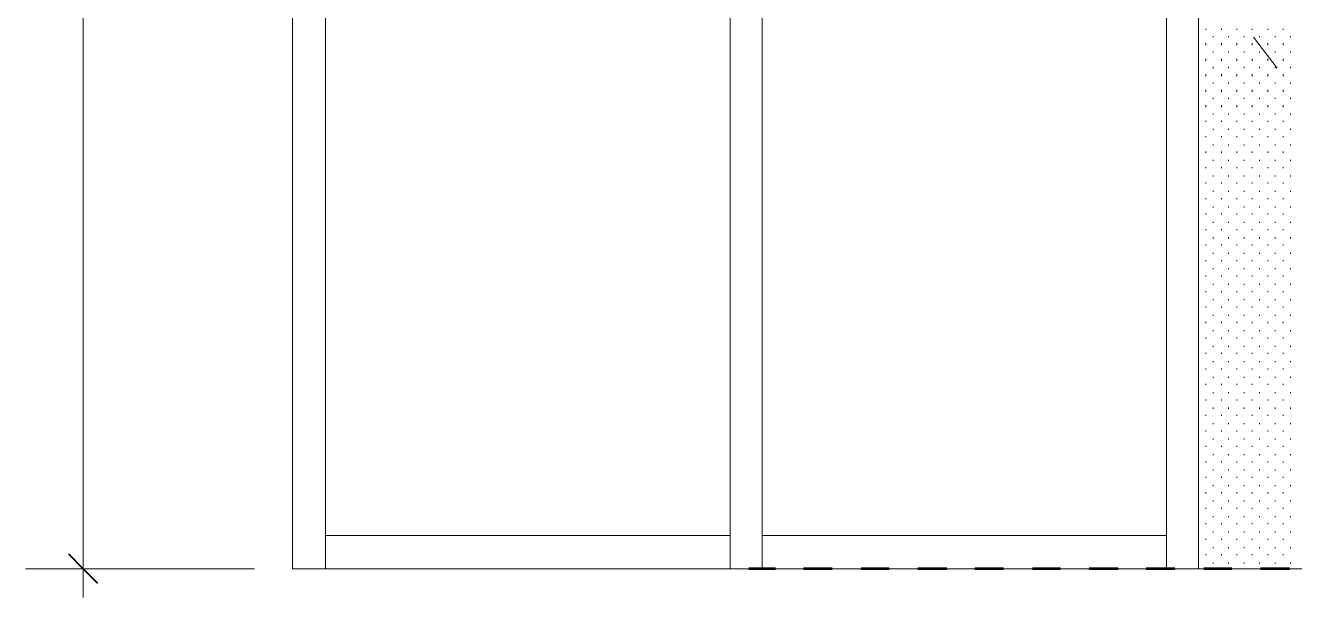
# Model space of a CAD drawing. Header units: inches. Extents: x -6061 to 13621, y -296 to 7483.
# Drawn here: x -5933.8 to -5835.3, y 284.6 to 329 of the extents above; entities that cross this region are included whole.
import ezdxf

# ---------------------------------------------------------------- set-up
doc = ezdxf.new("R2010")
doc.units = ezdxf.units.IN
doc.header["$MEASUREMENT"] = 0
doc.layers.get('0').update_dxf_attribs({"linetype": 'CONTINUOUS'})

msp = doc.modelspace()

# ---------------------------------------------------------------- linework, layer by layer
at = {"color": 7, "linetype": 'Continuous', "lineweight": 9, "true_color": 0x000007}
for p, q in [((-5929.34981, 284.61041), (-5929.34981, 382.88145)), ((-5913.09144, 382.88145), (-5913.09144, 286.85294)), ((-5910.52854, 382.88145), (-5910.52854, 286.85294)), ((-5879.13307, 382.88145), (-5879.13307, 286.85294)), ((-5876.65026, 382.88145), (-5876.65026, 286.85294)), ((-5845.25479, 382.88145), (-5845.25479, 286.85294)), ((-5842.77198, 382.88145), (-5842.77198, 286.85294)), ((-5910.52854, 380.39864), (-5910.52854, 289.41584)), ((-5879.13307, 289.41584), (-5879.13307, 380.39864)), ((-5876.65026, 380.39864), (-5876.65026, 289.41584)), ((-5845.25479, 289.41584), (-5845.25479, 380.39864)), ((-5842.77198, 380.39864), (-5842.77198, 286.85294)), ((-5836.6851, 325.69683), (-5838.52719, 328.09955)), ((-5910.52854, 289.41584), (-5879.13307, 289.41584)), ((-5910.52854, 286.85294), (-5910.52854, 289.41584)), ((-5910.52854, 289.41584), (-5879.13307, 289.41584)), ((-5879.13307, 289.41584), (-5879.13307, 286.85294)), ((-5876.65026, 289.41584), (-5845.25479, 289.41584)), ((-5876.65026, 286.85294), (-5876.65026, 289.41584)), ((-5876.65026, 289.41584), (-5845.25479, 289.41584)), ((-5845.25479, 289.41584), (-5845.25479, 286.85294)), ((-5929.34981, 286.85294), (-5933.83488, 286.85294)), ((-5929.34981, 286.85294), (-5916.05479, 286.85294)), ((-5913.09144, 286.85294), (-5910.52854, 286.85294)), ((-5910.52854, 286.85294), (-5913.09144, 286.85294)), ((-5879.13307, 286.85294), (-5910.52854, 286.85294)), ((-5910.52854, 286.85294), (-5879.13307, 286.85294)), ((-5879.13307, 286.85294), (-5876.65026, 286.85294)), ((-5876.65026, 286.85294), (-5879.13307, 286.85294)), ((-5845.25479, 286.85294), (-5876.65026, 286.85294)), ((-5876.65026, 286.85294), (-5845.25479, 286.85294)), ((-5845.25479, 286.85294), (-5842.77198, 286.85294)), ((-5842.77198, 286.85294), (-5845.25479, 286.85294)), ((-5842.77198, 286.85294), (-5806.73126, 286.85294)), ((-5806.73126, 286.85294), (-5842.77198, 286.85294))]:
    msp.add_line(p, q, dxfattribs=at)
at = {"color": 7, "linetype": 'Continuous', "lineweight": 18, "true_color": 0x000007}
for p in [(-5913.09144, 382.88145), (-5913.09144, 286.85294)]:
    msp.add_line(p, (-5913.09144, 286.85294), dxfattribs=at)
at = {"color": 7, "linetype": 'Continuous', "lineweight": 9, "true_color": 0xffffff}
for p, q in [((-5842.21135, 328.66018), (-5842.21135, 328.74027)), ((-5841.65071, 328.09955), (-5841.65071, 328.17964)), ((-5841.00999, 328.66018), (-5841.00999, 328.74027)), ((-5840.44936, 328.09955), (-5840.44936, 328.17964)), ((-5839.80863, 328.66018), (-5839.80863, 328.74027)), ((-5839.248, 328.09955), (-5839.248, 328.17964)), ((-5838.60728, 328.66018), (-5838.60728, 328.74027)), ((-5838.04664, 328.09955), (-5838.04664, 328.17964)), ((-5837.40592, 328.66018), (-5837.40592, 328.74027)), ((-5836.84528, 328.09955), (-5836.84528, 328.17964)), ((-5836.20456, 328.66018), (-5836.20456, 328.74027)), ((-5835.64393, 328.09955), (-5835.64393, 328.17964)), ((-5842.21135, 327.45882), (-5842.21135, 327.619)), ((-5841.00999, 327.45882), (-5841.00999, 327.619)), ((-5839.80863, 327.45882), (-5839.80863, 327.619)), ((-5838.60728, 327.45882), (-5838.60728, 327.619)), ((-5837.40592, 327.45882), (-5837.40592, 327.619)), ((-5836.20456, 327.45882), (-5836.20456, 327.619)), ((-5842.21135, 326.25747), (-5842.21135, 326.41765)), ((-5841.65071, 326.89819), (-5841.65071, 326.97828)), ((-5841.00999, 326.25747), (-5841.00999, 326.41765)), ((-5840.44936, 326.89819), (-5840.44936, 326.97828)), ((-5839.80863, 326.25747), (-5839.80863, 326.41765)), ((-5839.248, 326.89819), (-5839.248, 326.97828)), ((-5838.60728, 326.25747), (-5838.60728, 326.41765)), ((-5838.04664, 326.89819), (-5838.04664, 326.97828)), ((-5837.40592, 326.25747), (-5837.40592, 326.41765)), ((-5836.84528, 326.89819), (-5836.84528, 326.97828)), ((-5836.20456, 326.25747), (-5836.20456, 326.41765)), ((-5835.64393, 326.89819), (-5835.64393, 326.97828)), ((-5842.21135, 325.05611), (-5842.21135, 325.21629)), ((-5841.65071, 325.69683), (-5841.65071, 325.77692)), ((-5841.00999, 325.05611), (-5841.00999, 325.21629)), ((-5840.44936, 325.69683), (-5840.44936, 325.77692)), ((-5839.80863, 325.05611), (-5839.80863, 325.21629)), ((-5839.248, 325.69683), (-5839.248, 325.77692)), ((-5838.60728, 325.05611), (-5838.60728, 325.21629)), ((-5838.04664, 325.69683), (-5838.04664, 325.77692)), ((-5837.40592, 325.05611), (-5837.40592, 325.21629)), ((-5836.84528, 325.69683), (-5836.84528, 325.77692)), ((-5836.20456, 325.05611), (-5836.20456, 325.21629)), ((-5835.64393, 325.69683), (-5835.64393, 325.77692)), ((-5841.65071, 324.49547), (-5841.65071, 324.57557)), ((-5840.44936, 324.49547), (-5840.44936, 324.57557)), ((-5839.248, 324.49547), (-5839.248, 324.57557)), ((-5838.04664, 324.49547), (-5838.04664, 324.57557)), ((-5836.84528, 324.49547), (-5836.84528, 324.57557)), ((-5835.64393, 324.49547), (-5835.64393, 324.57557)), ((-5842.21135, 323.85475), (-5842.21135, 324.01493)), ((-5841.65071, 323.29412), (-5841.65071, 323.37421)), ((-5841.00999, 323.85475), (-5841.00999, 324.01493)), ((-5840.44936, 323.29412), (-5840.44936, 323.37421)), ((-5839.80863, 323.85475), (-5839.80863, 324.01493)), ((-5839.248, 323.29412), (-5839.248, 323.37421)), ((-5838.60728, 323.85475), (-5838.60728, 324.01493)), ((-5838.04664, 323.29412), (-5838.04664, 323.37421)), ((-5837.40592, 323.85475), (-5837.40592, 324.01493)), ((-5836.84528, 323.29412), (-5836.84528, 323.37421)), ((-5836.20456, 323.85475), (-5836.20456, 324.01493)), ((-5835.64393, 323.29412), (-5835.64393, 323.37421)), ((-5842.21135, 322.65339), (-5842.21135, 322.81357)), ((-5841.65071, 322.09276), (-5841.65071, 322.17285)), ((-5841.00999, 322.65339), (-5841.00999, 322.81357)), ((-5840.44936, 322.09276), (-5840.44936, 322.17285)), ((-5839.80863, 322.65339), (-5839.80863, 322.81357)), ((-5839.248, 322.09276), (-5839.248, 322.17285)), ((-5838.60728, 322.65339), (-5838.60728, 322.81357)), ((-5838.04664, 322.09276), (-5838.04664, 322.17285)), ((-5837.40592, 322.65339), (-5837.40592, 322.81357)), ((-5836.84528, 322.09276), (-5836.84528, 322.17285)), ((-5836.20456, 322.65339), (-5836.20456, 322.81357)), ((-5835.64393, 322.09276), (-5835.64393, 322.17285)), ((-5842.21135, 321.53213), (-5842.21135, 321.61222)), ((-5841.00999, 321.53213), (-5841.00999, 321.61222)), ((-5839.80863, 321.53213), (-5839.80863, 321.61222)), ((-5838.60728, 321.53213), (-5838.60728, 321.61222)), ((-5837.40592, 321.53213), (-5837.40592, 321.61222)), ((-5836.20456, 321.53213), (-5836.20456, 321.61222)), ((-5842.21135, 320.33077), (-5842.21135, 320.41086)), ((-5841.65071, 320.8914), (-5841.65071, 320.97149)), ((-5841.00999, 320.33077), (-5841.00999, 320.41086)), ((-5840.44936, 320.8914), (-5840.44936, 320.97149)), ((-5839.80863, 320.33077), (-5839.80863, 320.41086)), ((-5839.248, 320.8914), (-5839.248, 320.97149)), ((-5838.60728, 320.33077), (-5838.60728, 320.41086)), ((-5838.04664, 320.8914), (-5838.04664, 320.97149)), ((-5837.40592, 320.33077), (-5837.40592, 320.41086)), ((-5836.84528, 320.8914), (-5836.84528, 320.97149)), ((-5836.20456, 320.33077), (-5836.20456, 320.41086)), ((-5835.64393, 320.8914), (-5835.64393, 320.97149)), ((-5842.21135, 319.12941), (-5842.21135, 319.2095)), ((-5841.65071, 319.69005), (-5841.65071, 319.77014)), ((-5841.00999, 319.12941), (-5841.00999, 319.2095)), ((-5840.44936, 319.69005), (-5840.44936, 319.77014)), ((-5839.80863, 319.12941), (-5839.80863, 319.2095)), ((-5839.248, 319.69005), (-5839.248, 319.77014)), ((-5838.60728, 319.12941), (-5838.60728, 319.2095)), ((-5838.04664, 319.69005), (-5838.04664, 319.77014)), ((-5837.40592, 319.12941), (-5837.40592, 319.2095)), ((-5836.84528, 319.69005), (-5836.84528, 319.77014)), ((-5836.20456, 319.12941), (-5836.20456, 319.2095)), ((-5835.64393, 319.69005), (-5835.64393, 319.77014)), ((-5841.65071, 318.48869), (-5841.65071, 318.56878)), ((-5840.44936, 318.48869), (-5840.44936, 318.56878)), ((-5839.248, 318.48869), (-5839.248, 318.56878)), ((-5838.04664, 318.48869), (-5838.04664, 318.56878)), ((-5836.84528, 318.48869), (-5836.84528, 318.56878)), ((-5835.64393, 318.48869), (-5835.64393, 318.56878)), ((-5842.21135, 317.92805), (-5842.21135, 318.00814)), ((-5841.65071, 317.28733), (-5841.65071, 317.36742)), ((-5841.00999, 317.92805), (-5841.00999, 318.00814)), ((-5840.44936, 317.28733), (-5840.44936, 317.36742)), ((-5839.80863, 317.92805), (-5839.80863, 318.00814)), ((-5839.248, 317.28733), (-5839.248, 317.36742)), ((-5838.60728, 317.92805), (-5838.60728, 318.00814)), ((-5838.04664, 317.28733), (-5838.04664, 317.36742)), ((-5837.40592, 317.92805), (-5837.40592, 318.00814)), ((-5836.84528, 317.28733), (-5836.84528, 317.36742)), ((-5836.20456, 317.92805), (-5836.20456, 318.00814)), ((-5835.64393, 317.28733), (-5835.64393, 317.36742)), ((-5842.21135, 316.7267), (-5842.21135, 316.80679)), ((-5841.00999, 316.7267), (-5841.00999, 316.80679)), ((-5839.80863, 316.7267), (-5839.80863, 316.80679)), ((-5838.60728, 316.7267), (-5838.60728, 316.80679)), ((-5837.40592, 316.7267), (-5837.40592, 316.80679)), ((-5836.20456, 316.7267), (-5836.20456, 316.80679)), ((-5842.21135, 315.52534), (-5842.21135, 315.60543)), ((-5841.65071, 316.08597), (-5841.65071, 316.16606)), ((-5841.00999, 315.52534), (-5841.00999, 315.60543)), ((-5840.44936, 316.08597), (-5840.44936, 316.16606)), ((-5839.80863, 315.52534), (-5839.80863, 315.60543)), ((-5839.248, 316.08597), (-5839.248, 316.16606)), ((-5838.60728, 315.52534), (-5838.60728, 315.60543)), ((-5838.04664, 316.08597), (-5838.04664, 316.16606)), ((-5837.40592, 315.52534), (-5837.40592, 315.60543)), ((-5836.84528, 316.08597), (-5836.84528, 316.16606)), ((-5836.20456, 315.52534), (-5836.20456, 315.60543)), ((-5835.64393, 316.08597), (-5835.64393, 316.16606)), ((-5842.21135, 314.32398), (-5842.21135, 314.40407)), ((-5841.65071, 314.88462), (-5841.65071, 314.96471)), ((-5841.00999, 314.32398), (-5841.00999, 314.40407)), ((-5840.44936, 314.88462), (-5840.44936, 314.96471)), ((-5839.80863, 314.32398), (-5839.80863, 314.40407)), ((-5839.248, 314.88462), (-5839.248, 314.96471)), ((-5838.60728, 314.32398), (-5838.60728, 314.40407)), ((-5838.04664, 314.88462), (-5838.04664, 314.96471)), ((-5837.40592, 314.32398), (-5837.40592, 314.40407)), ((-5836.84528, 314.88462), (-5836.84528, 314.96471)), ((-5836.20456, 314.32398), (-5836.20456, 314.40407)), ((-5835.64393, 314.88462), (-5835.64393, 314.96471)), ((-5841.65071, 313.68326), (-5841.65071, 313.76335)), ((-5840.44936, 313.68326), (-5840.44936, 313.76335)), ((-5839.248, 313.68326), (-5839.248, 313.76335)), ((-5838.04664, 313.68326), (-5838.04664, 313.76335)), ((-5836.84528, 313.68326), (-5836.84528, 313.76335)), ((-5835.64393, 313.68326), (-5835.64393, 313.76335)), ((-5842.21135, 313.12262), (-5842.21135, 313.20271)), ((-5841.65071, 312.4819), (-5841.65071, 312.56199)), ((-5841.00999, 313.12262), (-5841.00999, 313.20271)), ((-5840.44936, 312.4819), (-5840.44936, 312.56199)), ((-5839.80863, 313.12262), (-5839.80863, 313.20271)), ((-5839.248, 312.4819), (-5839.248, 312.56199)), ((-5838.60728, 313.12262), (-5838.60728, 313.20271)), ((-5838.04664, 312.4819), (-5838.04664, 312.56199)), ((-5837.40592, 313.12262), (-5837.40592, 313.20271)), ((-5836.84528, 312.4819), (-5836.84528, 312.56199)), ((-5836.20456, 313.12262), (-5836.20456, 313.20271)), ((-5835.64393, 312.4819), (-5835.64393, 312.56199)), ((-5842.21135, 311.92127), (-5842.21135, 312.00136)), ((-5841.65071, 311.28054), (-5841.65071, 311.36063)), ((-5841.00999, 311.92127), (-5841.00999, 312.00136)), ((-5840.44936, 311.28054), (-5840.44936, 311.36063)), ((-5839.80863, 311.92127), (-5839.80863, 312.00136)), ((-5839.248, 311.28054), (-5839.248, 311.36063)), ((-5838.60728, 311.92127), (-5838.60728, 312.00136)), ((-5838.04664, 311.28054), (-5838.04664, 311.36063)), ((-5837.40592, 311.92127), (-5837.40592, 312.00136)), ((-5836.84528, 311.28054), (-5836.84528, 311.36063)), ((-5836.20456, 311.92127), (-5836.20456, 312.00136)), ((-5835.64393, 311.28054), (-5835.64393, 311.36063)), ((-5842.21135, 310.71991), (-5842.21135, 310.8)), ((-5841.00999, 310.71991), (-5841.00999, 310.8)), ((-5839.80863, 310.71991), (-5839.80863, 310.8)), ((-5838.60728, 310.71991), (-5838.60728, 310.8)), ((-5837.40592, 310.71991), (-5837.40592, 310.8)), ((-5836.20456, 310.71991), (-5836.20456, 310.8)), ((-5842.21135, 309.51855), (-5842.21135, 309.59864)), ((-5841.65071, 310.07919), (-5841.65071, 310.15928)), ((-5841.00999, 309.51855), (-5841.00999, 309.59864)), ((-5840.44936, 310.07919), (-5840.44936, 310.15928)), ((-5839.80863, 309.51855), (-5839.80863, 309.59864)), ((-5839.248, 310.07919), (-5839.248, 310.15928)), ((-5838.60728, 309.51855), (-5838.60728, 309.59864)), ((-5838.04664, 310.07919), (-5838.04664, 310.15928)), ((-5837.40592, 309.51855), (-5837.40592, 309.59864)), ((-5836.84528, 310.07919), (-5836.84528, 310.15928)), ((-5836.20456, 309.51855), (-5836.20456, 309.59864)), ((-5835.64393, 310.07919), (-5835.64393, 310.15928)), ((-5842.21135, 308.31719), (-5842.21135, 308.39728)), ((-5841.65071, 308.87783), (-5841.65071, 308.95792)), ((-5841.00999, 308.31719), (-5841.00999, 308.39728)), ((-5840.44936, 308.87783), (-5840.44936, 308.95792)), ((-5839.80863, 308.31719), (-5839.80863, 308.39728)), ((-5839.248, 308.87783), (-5839.248, 308.95792)), ((-5838.60728, 308.31719), (-5838.60728, 308.39728)), ((-5838.04664, 308.87783), (-5838.04664, 308.95792)), ((-5837.40592, 308.31719), (-5837.40592, 308.39728)), ((-5836.84528, 308.87783), (-5836.84528, 308.95792)), ((-5836.20456, 308.31719), (-5836.20456, 308.39728)), ((-5835.64393, 308.87783), (-5835.64393, 308.95792)), ((-5841.65071, 307.67647), (-5841.65071, 307.75656)), ((-5840.44936, 307.67647), (-5840.44936, 307.75656)), ((-5839.248, 307.67647), (-5839.248, 307.75656)), ((-5838.04664, 307.67647), (-5838.04664, 307.75656)), ((-5836.84528, 307.67647), (-5836.84528, 307.75656)), ((-5835.64393, 307.67647), (-5835.64393, 307.75656)), ((-5842.21135, 307.11584), (-5842.21135, 307.19593)), ((-5841.65071, 306.47511), (-5841.65071, 306.5552)), ((-5841.00999, 307.11584), (-5841.00999, 307.19593)), ((-5840.44936, 306.47511), (-5840.44936, 306.5552)), ((-5839.80863, 307.11584), (-5839.80863, 307.19593)), ((-5839.248, 306.47511), (-5839.248, 306.5552)), ((-5838.60728, 307.11584), (-5838.60728, 307.19593)), ((-5838.04664, 306.47511), (-5838.04664, 306.5552)), ((-5837.40592, 307.11584), (-5837.40592, 307.19593)), ((-5836.84528, 306.47511), (-5836.84528, 306.5552)), ((-5836.20456, 307.11584), (-5836.20456, 307.19593)), ((-5835.64393, 306.47511), (-5835.64393, 306.5552)), ((-5842.21135, 305.91448), (-5842.21135, 305.99457)), ((-5841.00999, 305.91448), (-5841.00999, 305.99457)), ((-5839.80863, 305.91448), (-5839.80863, 305.99457)), ((-5838.60728, 305.91448), (-5838.60728, 305.99457)), ((-5837.40592, 305.91448), (-5837.40592, 305.99457)), ((-5836.20456, 305.91448), (-5836.20456, 305.99457)), ((-5842.21135, 304.71312), (-5842.21135, 304.79321)), ((-5841.65071, 305.27376), (-5841.65071, 305.35385)), ((-5841.00999, 304.71312), (-5841.00999, 304.79321)), ((-5840.44936, 305.27376), (-5840.44936, 305.35385)), ((-5839.80863, 304.71312), (-5839.80863, 304.79321)), ((-5839.248, 305.27376), (-5839.248, 305.35385)), ((-5838.60728, 304.71312), (-5838.60728, 304.79321)), ((-5838.04664, 305.27376), (-5838.04664, 305.35385)), ((-5837.40592, 304.71312), (-5837.40592, 304.79321)), ((-5836.84528, 305.27376), (-5836.84528, 305.35385)), ((-5836.20456, 304.71312), (-5836.20456, 304.79321)), ((-5835.64393, 305.27376), (-5835.64393, 305.35385)), ((-5842.21135, 303.51176), (-5842.21135, 303.59185)), ((-5841.65071, 304.0724), (-5841.65071, 304.15249)), ((-5841.00999, 303.51176), (-5841.00999, 303.59185)), ((-5840.44936, 304.0724), (-5840.44936, 304.15249)), ((-5839.80863, 303.51176), (-5839.80863, 303.59185)), ((-5839.248, 304.0724), (-5839.248, 304.15249)), ((-5838.60728, 303.51176), (-5838.60728, 303.59185)), ((-5838.04664, 304.0724), (-5838.04664, 304.15249)), ((-5837.40592, 303.51176), (-5837.40592, 303.59185)), ((-5836.84528, 304.0724), (-5836.84528, 304.15249)), ((-5836.20456, 303.51176), (-5836.20456, 303.59185)), ((-5835.64393, 304.0724), (-5835.64393, 304.15249)), ((-5841.65071, 302.87104), (-5841.65071, 302.95113)), ((-5840.44936, 302.87104), (-5840.44936, 302.95113)), ((-5839.248, 302.87104), (-5839.248, 302.95113)), ((-5838.04664, 302.87104), (-5838.04664, 302.95113)), ((-5836.84528, 302.87104), (-5836.84528, 302.95113)), ((-5835.64393, 302.87104), (-5835.64393, 302.95113)), ((-5842.21135, 302.31041), (-5842.21135, 302.3905)), ((-5841.65071, 301.66968), (-5841.65071, 301.74977)), ((-5841.00999, 302.31041), (-5841.00999, 302.3905)), ((-5840.44936, 301.66968), (-5840.44936, 301.74977)), ((-5839.80863, 302.31041), (-5839.80863, 302.3905)), ((-5839.248, 301.66968), (-5839.248, 301.74977)), ((-5838.60728, 302.31041), (-5838.60728, 302.3905)), ((-5838.04664, 301.66968), (-5838.04664, 301.74977)), ((-5837.40592, 302.31041), (-5837.40592, 302.3905)), ((-5836.84528, 301.66968), (-5836.84528, 301.74977)), ((-5836.20456, 302.31041), (-5836.20456, 302.3905)), ((-5835.64393, 301.66968), (-5835.64393, 301.74977)), ((-5842.21135, 301.10905), (-5842.21135, 301.18914)), ((-5841.65071, 300.46833), (-5841.65071, 300.54842)), ((-5841.00999, 301.10905), (-5841.00999, 301.18914)), ((-5840.44936, 300.46833), (-5840.44936, 300.54842)), ((-5839.80863, 301.10905), (-5839.80863, 301.18914)), ((-5839.248, 300.46833), (-5839.248, 300.54842)), ((-5838.60728, 301.10905), (-5838.60728, 301.18914)), ((-5838.04664, 300.46833), (-5838.04664, 300.54842)), ((-5837.40592, 301.10905), (-5837.40592, 301.18914)), ((-5836.84528, 300.46833), (-5836.84528, 300.54842)), ((-5836.20456, 301.10905), (-5836.20456, 301.18914)), ((-5835.64393, 300.46833), (-5835.64393, 300.54842)), ((-5842.21135, 299.90769), (-5842.21135, 299.98778)), ((-5841.00999, 299.90769), (-5841.00999, 299.98778)), ((-5839.80863, 299.90769), (-5839.80863, 299.98778)), ((-5838.60728, 299.90769), (-5838.60728, 299.98778)), ((-5837.40592, 299.90769), (-5837.40592, 299.98778)), ((-5836.20456, 299.90769), (-5836.20456, 299.98778)), ((-5842.21135, 298.70633), (-5842.21135, 298.78643)), ((-5841.65071, 299.26697), (-5841.65071, 299.34706)), ((-5841.00999, 298.70633), (-5841.00999, 298.78643)), ((-5840.44936, 299.26697), (-5840.44936, 299.34706)), ((-5839.80863, 298.70633), (-5839.80863, 298.78643)), ((-5839.248, 299.26697), (-5839.248, 299.34706)), ((-5838.60728, 298.70633), (-5838.60728, 298.78643)), ((-5838.04664, 299.26697), (-5838.04664, 299.34706)), ((-5837.40592, 298.70633), (-5837.40592, 298.78643)), ((-5836.84528, 299.26697), (-5836.84528, 299.34706)), ((-5836.20456, 298.70633), (-5836.20456, 298.78643)), ((-5835.64393, 299.26697), (-5835.64393, 299.34706)), ((-5842.21135, 297.50498), (-5842.21135, 297.58507)), ((-5841.65071, 298.06561), (-5841.65071, 298.1457)), ((-5841.00999, 297.50498), (-5841.00999, 297.58507)), ((-5840.44936, 298.06561), (-5840.44936, 298.1457)), ((-5839.80863, 297.50498), (-5839.80863, 297.58507)), ((-5839.248, 298.06561), (-5839.248, 298.1457)), ((-5838.60728, 297.50498), (-5838.60728, 297.58507)), ((-5838.04664, 298.06561), (-5838.04664, 298.1457)), ((-5837.40592, 297.50498), (-5837.40592, 297.58507)), ((-5836.84528, 298.06561), (-5836.84528, 298.1457)), ((-5836.20456, 297.50498), (-5836.20456, 297.58507)), ((-5835.64393, 298.06561), (-5835.64393, 298.1457)), ((-5841.65071, 296.86425), (-5841.65071, 296.94434)), ((-5840.44936, 296.86425), (-5840.44936, 296.94434)), ((-5839.248, 296.86425), (-5839.248, 296.94434)), ((-5838.04664, 296.86425), (-5838.04664, 296.94434)), ((-5836.84528, 296.86425), (-5836.84528, 296.94434)), ((-5835.64393, 296.86425), (-5835.64393, 296.94434)), ((-5842.21135, 296.30362), (-5842.21135, 296.38371)), ((-5841.65071, 295.6629), (-5841.65071, 295.74299)), ((-5841.00999, 296.30362), (-5841.00999, 296.38371)), ((-5840.44936, 295.6629), (-5840.44936, 295.74299)), ((-5839.80863, 296.30362), (-5839.80863, 296.38371)), ((-5839.248, 295.6629), (-5839.248, 295.74299)), ((-5838.60728, 296.30362), (-5838.60728, 296.38371)), ((-5838.04664, 295.6629), (-5838.04664, 295.74299)), ((-5837.40592, 296.30362), (-5837.40592, 296.38371)), ((-5836.84528, 295.6629), (-5836.84528, 295.74299)), ((-5836.20456, 296.30362), (-5836.20456, 296.38371)), ((-5835.64393, 295.6629), (-5835.64393, 295.74299)), ((-5842.21135, 295.10226), (-5842.21135, 295.18235)), ((-5841.00999, 295.10226), (-5841.00999, 295.18235)), ((-5839.80863, 295.10226), (-5839.80863, 295.18235)), ((-5838.60728, 295.10226), (-5838.60728, 295.18235)), ((-5837.40592, 295.10226), (-5837.40592, 295.18235)), ((-5836.20456, 295.10226), (-5836.20456, 295.18235)), ((-5842.21135, 293.9009), (-5842.21135, 293.981)), ((-5841.65071, 294.46154), (-5841.65071, 294.54163)), ((-5841.00999, 293.9009), (-5841.00999, 293.981)), ((-5840.44936, 294.46154), (-5840.44936, 294.54163)), ((-5839.80863, 293.9009), (-5839.80863, 293.981)), ((-5839.248, 294.46154), (-5839.248, 294.54163)), ((-5838.60728, 293.9009), (-5838.60728, 293.981)), ((-5838.04664, 294.46154), (-5838.04664, 294.54163)), ((-5837.40592, 293.9009), (-5837.40592, 293.981)), ((-5836.84528, 294.46154), (-5836.84528, 294.54163)), ((-5836.20456, 293.9009), (-5836.20456, 293.981)), ((-5835.64393, 294.46154), (-5835.64393, 294.54163)), ((-5842.21135, 292.69955), (-5842.21135, 292.77964)), ((-5841.65071, 293.26018), (-5841.65071, 293.34027)), ((-5841.00999, 292.69955), (-5841.00999, 292.77964)), ((-5840.44936, 293.26018), (-5840.44936, 293.34027)), ((-5839.80863, 292.69955), (-5839.80863, 292.77964)), ((-5839.248, 293.26018), (-5839.248, 293.34027)), ((-5838.60728, 292.69955), (-5838.60728, 292.77964)), ((-5838.04664, 293.26018), (-5838.04664, 293.34027)), ((-5837.40592, 292.69955), (-5837.40592, 292.77964)), ((-5836.84528, 293.26018), (-5836.84528, 293.34027)), ((-5836.20456, 292.69955), (-5836.20456, 292.77964)), ((-5835.64393, 293.26018), (-5835.64393, 293.34027)), ((-5841.65071, 292.05882), (-5841.65071, 292.13891)), ((-5840.44936, 292.05882), (-5840.44936, 292.13891)), ((-5839.248, 292.05882), (-5839.248, 292.13891)), ((-5838.04664, 292.05882), (-5838.04664, 292.13891)), ((-5836.84528, 292.05882), (-5836.84528, 292.13891)), ((-5835.64393, 292.05882), (-5835.64393, 292.13891)), ((-5842.21135, 291.49819), (-5842.21135, 291.57828)), ((-5841.65071, 290.85747), (-5841.65071, 290.93756)), ((-5841.00999, 291.49819), (-5841.00999, 291.57828)), ((-5840.44936, 290.85747), (-5840.44936, 290.93756)), ((-5839.80863, 291.49819), (-5839.80863, 291.57828)), ((-5839.248, 290.85747), (-5839.248, 290.93756)), ((-5838.60728, 291.49819), (-5838.60728, 291.57828)), ((-5838.04664, 290.85747), (-5838.04664, 290.93756)), ((-5837.40592, 291.49819), (-5837.40592, 291.57828)), ((-5836.84528, 290.85747), (-5836.84528, 290.93756)), ((-5836.20456, 291.49819), (-5836.20456, 291.57828)), ((-5835.64393, 290.85747), (-5835.64393, 290.93756)), ((-5842.21135, 290.29683), (-5842.21135, 290.37692)), ((-5841.65071, 289.65611), (-5841.65071, 289.7362)), ((-5841.00999, 290.29683), (-5841.00999, 290.37692)), ((-5840.44936, 289.65611), (-5840.44936, 289.7362)), ((-5839.80863, 290.29683), (-5839.80863, 290.37692)), ((-5839.248, 289.65611), (-5839.248, 289.7362)), ((-5838.60728, 290.29683), (-5838.60728, 290.37692)), ((-5838.04664, 289.65611), (-5838.04664, 289.7362)), ((-5837.40592, 290.29683), (-5837.40592, 290.37692)), ((-5836.84528, 289.65611), (-5836.84528, 289.7362)), ((-5836.20456, 290.29683), (-5836.20456, 290.37692)), ((-5835.64393, 289.65611), (-5835.64393, 289.7362)), ((-5842.21135, 289.09547), (-5842.21135, 289.17557)), ((-5841.00999, 289.09547), (-5841.00999, 289.17557)), ((-5839.80863, 289.09547), (-5839.80863, 289.17557)), ((-5838.60728, 289.09547), (-5838.60728, 289.17557)), ((-5837.40592, 289.09547), (-5837.40592, 289.17557)), ((-5836.20456, 289.09547), (-5836.20456, 289.17557)), ((-5842.21135, 287.89412), (-5842.21135, 287.97421)), ((-5841.65071, 288.45475), (-5841.65071, 288.53484)), ((-5841.00999, 287.89412), (-5841.00999, 287.97421)), ((-5840.44936, 288.45475), (-5840.44936, 288.53484)), ((-5839.80863, 287.89412), (-5839.80863, 287.97421)), ((-5839.248, 288.45475), (-5839.248, 288.53484)), ((-5838.60728, 287.89412), (-5838.60728, 287.97421)), ((-5838.04664, 288.45475), (-5838.04664, 288.53484)), ((-5837.40592, 287.89412), (-5837.40592, 287.97421)), ((-5836.84528, 288.45475), (-5836.84528, 288.53484)), ((-5836.20456, 287.89412), (-5836.20456, 287.97421)), ((-5835.64393, 288.45475), (-5835.64393, 288.53484)), ((-5841.65071, 287.25339), (-5841.65071, 287.33348)), ((-5840.44936, 287.25339), (-5840.44936, 287.33348)), ((-5839.248, 287.25339), (-5839.248, 287.33348)), ((-5838.04664, 287.25339), (-5838.04664, 287.33348)), ((-5836.84528, 287.25339), (-5836.84528, 287.33348)), ((-5835.64393, 287.25339), (-5835.64393, 287.33348))]:
    msp.add_line(p, q, dxfattribs=at)
at = {"color": 7, "linetype": 'Continuous', "lineweight": 40, "true_color": 0x000007}
for q in [(-5930.47108, 287.97421), (-5928.22854, 285.73167)]:
    msp.add_line((-5929.34981, 286.85294), q, dxfattribs=at)
at = {"color": 1, "linetype": 'Continuous', "lineweight": 53, "true_color": 0x000001}
for p, q in [((-5875.60909, 286.85294), (-5877.69144, 286.85294)), ((-5871.20411, 286.85294), (-5873.44664, 286.85294)), ((-5866.79913, 286.85294), (-5868.96157, 286.85294)), ((-5862.31406, 286.85294), (-5864.5566, 286.85294)), ((-5857.90909, 286.85294), (-5860.15162, 286.85294)), ((-5853.50411, 286.85294), (-5855.66655, 286.85294)), ((-5849.01904, 286.85294), (-5851.26157, 286.85294)), ((-5844.61406, 286.85294), (-5846.8566, 286.85294)), ((-5840.20909, 286.85294), (-5842.37153, 286.85294)), ((-5835.72402, 286.85294), (-5837.96655, 286.85294))]:
    msp.add_line(p, q, dxfattribs=at)

doc.saveas('drawing.dxf')
